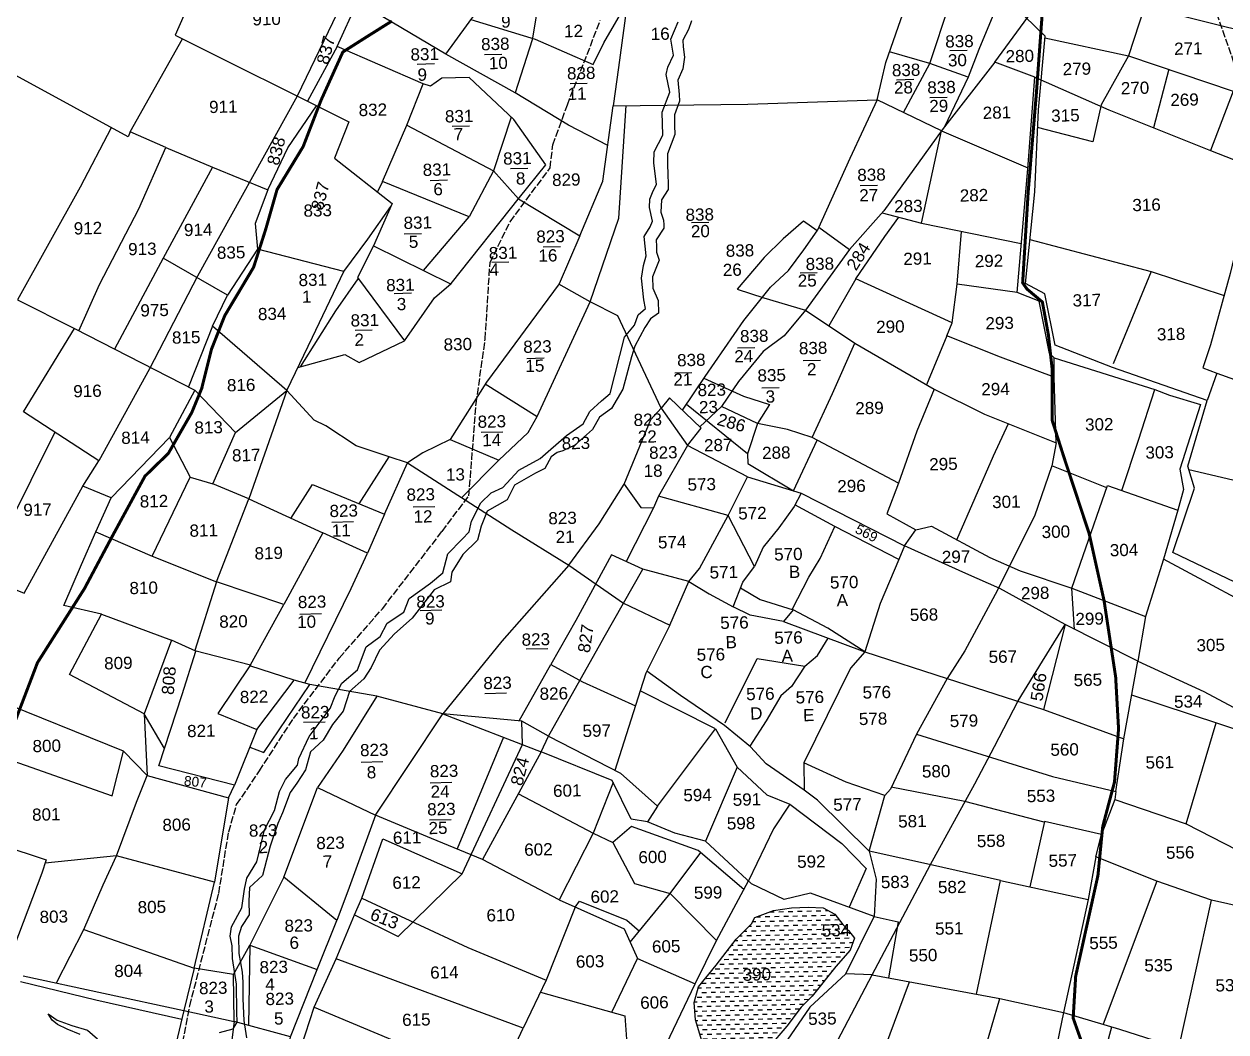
# Model space of a CAD drawing. Header units: millimetres. Extents: x 364796 to 377572, y 1836794 to 1850679.
# Drawn here: x 372195 to 374191, y 1839681 to 1841356 of the extents above; entities that cross this region are included whole.
import ezdxf

# ---------------------------------------------------------------- set-up
doc = ezdxf.new("R2010")
doc.units = ezdxf.units.MM
doc.linetypes.add('ACAD_ISO02W100', pattern=[15, 12, -3])
for name, color, linetype in [('CARTTRCK', 31, 'ACAD_ISO02W100'), ('NALA', 4, 'Continuous'), ('ROADS', 50, 'Continuous'), ('SY.AREA', 7, 'Continuous'), ('TEXT', 7, 'Continuous'), ('WATER', 4, 'Continuous')]:
    doc.layers.add(name, color=color, linetype=linetype)
doc.styles.get("Standard").update_dxf_attribs({"font": 'arial.ttf', "height": 2.5})

msp = doc.modelspace()

# ---------------------------------------------------------------- hatches: boundary and pattern name
at = {"layer": 'WATER'}
h = msp.add_hatch(dxfattribs=at)
h.set_pattern_fill('DASH', color=256, scale=2.432025, angle=1.2909, style=0)
h.set_pattern_definition([(1.29095, (368861.6305, 1841909.4825), (7.545755, 7.893684), [7.72168, -7.72168])])
h.paths.add_polyline_path([(373566.9, 1839817.2), (373574.2, 1839837.2), (373564.5, 1839849.9), (373554.8, 1839860), (373541.5, 1839876.9), (373522.3, 1839887.6), (373497.3, 1839888.8), (373469.7, 1839887.3), (373439.7, 1839883.2), (373409, 1839871.3), (373403.2, 1839860.9), (373377.9, 1839835.3), (373344.4, 1839792.4), (373315.1, 1839756.5), (373307.9, 1839730.5), (373310.3, 1839701.3), (373322.4, 1839661.1), (373340.1, 1839638.3), (373359.4, 1839625.8), (373374, 1839626.2), (373412.4, 1839640.8), (373432.7, 1839656.8), (373462.1, 1839691), (373485.5, 1839722.5), (373504, 1839741), (373543.4, 1839790)])
h.paths.add_polyline_path([(373383.7, 1839760.6), (373441.3, 1839761.9), (373440.6, 1839792.9), (373383, 1839791.6)], flags=24)
h.paths.add_polyline_path([(373515, 1839834), (373572.6, 1839835.3), (373571.9, 1839866.4), (373514.3, 1839865.1)], flags=24)

# ---------------------------------------------------------------- linework, layer by layer
at = {"layer": 'CARTTRCK'}
for points in [[(374651.3, 1840169.4), (374604, 1840263.1), (374529.3, 1840405.5), (374481.8, 1840526.1), (374432.9, 1840662.4), (374388.4, 1840744.9), (374342.8, 1840833.2), (374329.3, 1840937.9), (374277.3, 1841062.9), (374200.1, 1841305.6), (374129.6, 1841506.2), (374048.6, 1841714)], [(372444.2, 1839589.7), (372470, 1839724.5), (372518.3, 1839911.5), (372534.8, 1840013.9), (372548, 1840059), (372585.7, 1840114.9), (372642.2, 1840202.1), (372718.5, 1840302.5), (372790.1, 1840384.5), (372889.3, 1840513), (372933.9, 1840572.2), (372945.9, 1840725.6), (372960.9, 1840832.6), (372968.9, 1840959.7), (373002.3, 1841027.5), (373068.8, 1841117), (373073.3, 1841155.3), (373097.4, 1841221.6), (373152.1, 1841361.8)]]:
    msp.add_lwpolyline(points, dxfattribs=at)
at = {"layer": 'NALA'}
for points in [[(372519.7, 1839680.3), (372542.4, 1839686.5), (372548.9, 1839697.6), (372548.5, 1839714.2), (372548, 1839760.9), (372541, 1839803.1), (372540.5, 1839824.4), (372537, 1839840.4), (372539.2, 1839856), (372556.7, 1839887.5), (372561.2, 1839918.8), (372564.9, 1839937), (372581.6, 1839963.7), (372594.4, 1840016.9), (372610.8, 1840049.5), (372619.4, 1840080.8), (372628.9, 1840100.8), (372649.1, 1840124.6), (372651.4, 1840135.5), (372668.4, 1840172.1), (372703.2, 1840218.6), (372711.5, 1840240), (372722.5, 1840261), (372749, 1840282.9), (372763.2, 1840321.1), (372786.2, 1840338.2), (372798.2, 1840360.7), (372825.9, 1840378.9), (372834.7, 1840401.5), (372870, 1840427.2), (372890.4, 1840444.2), (372899, 1840475.6), (372922.9, 1840500), (372934, 1840512.2), (372938.3, 1840529.9), (372953.9, 1840560.2), (372970.7, 1840577.2), (372990.2, 1840585.9), (373016.6, 1840614.5), (373052, 1840634), (373095.8, 1840672.4), (373123.4, 1840691.7), (373134.9, 1840712.2), (373153.9, 1840730.1), (373168.7, 1840742.3), (373192.1, 1840835.8), (373208.8, 1840855.9), (373215.1, 1840872.6), (373227.4, 1840883.3), (373224.5, 1840897.6), (373220.6, 1840933.8), (373223.8, 1840954.7), (373228.1, 1840970.8), (373224.8, 1841003), (373234.8, 1841019.3), (373238.7, 1841028.2), (373233.6, 1841050.9), (373234.3, 1841064.9), (373239.7, 1841079.1), (373245.2, 1841089.4), (373241.3, 1841125.2), (373241.4, 1841143.8), (373255.8, 1841171.2), (373254.9, 1841209.5), (373267.7, 1841243), (373261.3, 1841272), (373264.2, 1841284.5), (373273.6, 1841304.2), (373269.4, 1841331.1), (373281.2, 1841359.9)], [(373303.7, 1841361.5), (373298.6, 1841347.1), (373289.4, 1841329.1), (373289.7, 1841318.2), (373292.1, 1841301.2), (373289.1, 1841281.3), (373280.7, 1841262.7), (373283.2, 1841238.9), (373283.5, 1841227.9), (373275.1, 1841205.2), (373275.5, 1841187.5), (373275.9, 1841172.4), (373263.6, 1841140.1), (373264, 1841123.7), (373264.4, 1841105.2), (373264.7, 1841090.9), (373264.9, 1841081.3), (373253.7, 1841064), (373252.8, 1841043.5), (373257.2, 1841029.9), (373257.4, 1841022.4), (373257.5, 1841017), (373244.9, 1840997.6), (373245.2, 1840986.6), (373245.4, 1840977.1), (373249.8, 1840963.7), (373238.8, 1840936.2), (373239.2, 1840917), (373248.5, 1840896.8), (373249, 1840875.6), (373235.6, 1840866.4), (373226.3, 1840851.9), (373209.2, 1840820.7), (373204.2, 1840802.9), (373189.6, 1840749.5), (373170.5, 1840717), (373151, 1840702.9), (373139.1, 1840682.1), (373129.1, 1840673.7), (373109.6, 1840656.2), (373090, 1840646.9), (373080.5, 1840643.9), (373070.4, 1840636.8), (373059.9, 1840617.5), (373044.4, 1840609.6), (373009.3, 1840589.7), (372997.5, 1840565.5), (372964.4, 1840546.4), (372954.4, 1840521.7), (372948.1, 1840498.3), (372924, 1840474.6), (372905.5, 1840445.5), (372903.2, 1840429), (372876.1, 1840416.1), (372839.6, 1840368.9), (372810.1, 1840342.9), (372785.4, 1840315.7), (372771.7, 1840286.7), (372759.1, 1840268), (372735.7, 1840247), (372725.2, 1840214.1), (372707.3, 1840191.9), (372691.5, 1840166.2), (372670.7, 1840146.6), (372662.5, 1840117.1), (372647.9, 1840094.9), (372636.7, 1840078.9), (372624.4, 1840045.2), (372616.6, 1840027.9), (372603.8, 1839990.1), (372594.4, 1839953.9), (372591.2, 1839941.5), (372569.1, 1839921.2), (372568.3, 1839898.7), (372568.8, 1839876.1), (372556.2, 1839856.7), (372551.1, 1839840.2), (372551.8, 1839811.6), (372557.2, 1839780.9), (372558.3, 1839763.9), (372558.2, 1839736.6), (372559.7, 1839700.6), (372564.5, 1839671.3)], [(372288.1, 1839677.2), (372266.6, 1839686), (372250.3, 1839693.5), (372241.8, 1839701), (372234.8, 1839711.3), (372250.1, 1839700.7), (372274.2, 1839691.9), (372300.4, 1839684.2), (372316.8, 1839670)]]:
    msp.add_lwpolyline(points, dxfattribs=at)
at = {"layer": 'ROADS', "color": 40, "const_width": 5}
for points in [[(373963.5, 1839631.3), (373937.6, 1839704.3), (373941.8, 1839774.1), (373978.8, 1839941.5), (373986.7, 1840022.7), (374006.3, 1840096.7), (374013, 1840185), (374008.2, 1840271.1), (373988.9, 1840398.2), (373964, 1840510), (373922.4, 1840635.9), (373902.6, 1840697.9), (373902.6, 1840784.1), (373896.5, 1840839.2), (373886.5, 1840894.1), (373860.8, 1840915.8), (373853.7, 1840926), (373862.9, 1841077.2), (373876.6, 1841242.1), (373889.2, 1841414.5)], [(372805.9, 1841361), (372761.5, 1841333.1), (372724.4, 1841309.5), (372688.3, 1841229.6), (372658.5, 1841152.4), (372615.1, 1841080.9), (372596.4, 1841015.4), (372576.2, 1840951.9), (372528.3, 1840871.6), (372506.1, 1840815.4), (372490, 1840750.6), (372473.5, 1840710.6), (372434.6, 1840642.7), (372395.8, 1840604.9), (372342.9, 1840507.7), (372295.2, 1840418), (372217.1, 1840294.8), (372181, 1840200.1)]]:
    msp.add_lwpolyline(points, dxfattribs=at)
at = {"layer": 'SY.AREA'}
for points in [[(373807.4, 1841292.8), (373862.2, 1841367.3), (373997.6, 1841533.6), (373965.5, 1841551.4)], [(373718.7, 1841178.8), (373612.2, 1841230), (373626.3, 1841291.9), (373651.5, 1841363.4), (373715.3, 1841536.7), (373786.5, 1841501.8), (373856.7, 1841474), (373852.7, 1841452.5), (373823.4, 1841408.2), (373809.7, 1841383), (373781, 1841313.7), (373763.3, 1841267.9), (373723.8, 1841185.4)], [(373990.4, 1841524.7), (374079.3, 1841476.7), (374035.3, 1841390.3), (374055.9, 1841384.4), (374029.6, 1841303.4), (373984.2, 1841222), (373970.3, 1841160.5), (373878.5, 1841184.2)], [(373656, 1841208.9), (373699.5, 1841290.5), (373732, 1841389.2), (373765.2, 1841458.6), (373786.5, 1841501.8)], [(372501.7, 1841465.1), (372445.8, 1841337.4), (372734.6, 1841193.4), (372710.7, 1841133.2), (372806.3, 1841057.7), (372775.6, 1840987.7), (372748.5, 1840934.6), (372826.6, 1840829.5), (372876.4, 1840901.2), (372904.2, 1840925), (373018, 1841067.7), (373061.4, 1841121.8), (373008.3, 1841197.3), (372934, 1841267.2), (372888.6, 1841266.2), (372869.8, 1841252.6), (372857.6, 1841256.4), (372714.9, 1841318.7), (372748.5, 1841393.1), (372729.6, 1841404.3), (372661, 1841424.4), (372501.7, 1841465.1)], [(372895.4, 1841306), (372983.7, 1841427.2), (373050.3, 1841399.3), (373038.7, 1841330), (373010.6, 1841241.6)], [(372729.6, 1841404.3), (372648.3, 1841236.4), (372482.8, 1840937), (372403.5, 1840783), (372319, 1840630.1), (372194, 1840711.9), (372278.7, 1840850), (372478.8, 1840747.6), (372546, 1840677.5), (372631.2, 1840747), (372507.7, 1840854.1), (372467.9, 1840753.2)], [(373164.5, 1841154.3), (373099.2, 1841187.8), (373010.6, 1841241.6), (372895.4, 1841306), (372748.5, 1841393.1)], [(372937.2, 1841363.4), (373043.8, 1841331.1), (373140.2, 1841288.7), (373157.7, 1841324.6), (373197.1, 1841392.2)], [(373198, 1841398.9), (373182.3, 1841283.9), (373173.6, 1841220.1), (373397, 1841223.1), (373612.2, 1841230), (373566.7, 1841132.5), (373512.5, 1841012.6), (373489.8, 1841028.3), (373455.9, 1840999.1), (373424.1, 1840968), (373379.7, 1840915.5), (373423.7, 1840901.2), (373493.2, 1840880.5), (373574.7, 1840825.5), (373706.5, 1840749.3), (373790.4, 1840708), (373909.3, 1840659.9), (373902, 1840622.2), (373873.5, 1840538.4), (373808.3, 1840408), (373757.6, 1840314.5), (373728.4, 1840268.4), (373888.4, 1840217.1)], [(374802.7, 1840066.4), (374812.2, 1840092.8), (374528.3, 1840224.1), (374542.7, 1840266.5), (374520.6, 1840285.2), (374383.9, 1840345.9), (374244.6, 1840410.3), (374103.2, 1840477.9), (374139.1, 1840584.6), (374128, 1840621.3), (374160, 1840730.5), (374003, 1840785.3), (373907.7, 1840822.7), (373890.5, 1840907.8), (373858.2, 1840924.9), (373873.9, 1841077.1), (373879.8, 1841213.7), (373891, 1841336), (373857.1, 1841368.4), (373809.7, 1841383)], [(373873.9, 1841267.6), (373996.7, 1841213.6), (374165.5, 1841145.7), (374356.8, 1841071), (374434.5, 1841257.1), (374340.5, 1841287.3), (374242.6, 1841328.1), (374245.3, 1841337.5), (374055.9, 1841384.4)], [(372430.5, 1841150.6), (372370.9, 1841176.9), (372458, 1841331.3)], [(373890.8, 1841333.2), (374029.6, 1841303.4), (374203.6, 1841244.7), (374165.5, 1841145.7)], [(372370.9, 1841176.9), (372367.7, 1841168.5), (372090.5, 1841319.9)], [(372714.9, 1841318.7), (372665.7, 1841227.8)], [(373763.3, 1841267.9), (373699.5, 1841290.5), (373632.7, 1841310)], [(373905.9, 1840801.3), (373898.4, 1840808.8), (373881.3, 1840895.7), (373844.5, 1840910), (373862.1, 1841115.2), (373873.9, 1841267.6), (373807.4, 1841292.8), (373719.9, 1841180.4), (373623.1, 1841045.5), (373566.3, 1840981.5)], [(374096.3, 1841280.9), (374071.1, 1841183.7)], [(372790.2, 1841094.2), (372830.6, 1841188.2), (372857.6, 1841256.4)], [(372599.6, 1841080.6), (372632.9, 1841150.5), (372680.9, 1841220.2)], [(372921.8, 1840569), (372983.8, 1840631.3), (373032.5, 1840677.1), (373047.1, 1840703.8), (373135.3, 1840894.5), (373182.9, 1841033.4), (373195, 1841220.4)], [(373118.1, 1841004.3), (373156.2, 1841094.7), (373173.6, 1841220.1)], [(373004.2, 1841201.1), (372974.8, 1841112.3), (373016.4, 1841065.8), (373118.1, 1841004.3), (373084, 1840924.6), (372962.8, 1840761.2), (372902.6, 1840665.5), (372857.4, 1840643.7), (372832, 1840626.7), (372801.2, 1840636.9)], [(372339.7, 1841183.8), (372288.2, 1841084.7), (372184.2, 1840897.7), (372278.7, 1840850)], [(372830.6, 1841188.2), (372974.8, 1841112.3), (372934, 1841035.9)], [(373685.7, 1841024.9), (373718.7, 1841178.8), (373862.3, 1841117)], [(372285.9, 1840846.3), (372320.2, 1840923), (372385.3, 1841049.2), (372430.5, 1841150.6), (372508, 1841118.4), (372425.8, 1840967)], [(372508, 1841118.4), (372599.6, 1841080.6), (372578.6, 1841024.5), (372582.5, 1840981.9), (372532.7, 1840905.6)], [(374240.5, 1841116.4), (374198.3, 1840941.4), (374165.8, 1840823), (374153, 1840784.9), (374176.1, 1840776.1), (374160, 1840730.5)], [(372858.6, 1840946.7), (372934, 1841035.9), (372790.2, 1841094.2), (372781.8, 1841077)], [(372725.8, 1840945), (372766.2, 1840998.6), (372804.2, 1841052.9)], [(373576.4, 1840932.5), (373624.7, 1841003.1), (373648, 1841034.9)], [(373620.1, 1841042.2), (373685.7, 1841024.9), (373851.5, 1840991.2)], [(373288.7, 1840714.2), (373326.2, 1840770.3), (373390.4, 1840863.5), (373435.1, 1840918.9), (373464.6, 1840946.6), (373490.2, 1840981.1), (373512.5, 1841012.6)], [(373515.1, 1841018.3), (373566.3, 1840981.5), (373493.2, 1840880.5), (373457.3, 1840837.7), (373422.5, 1840812.1), (373381.5, 1840762.2), (373353.7, 1840720.5)], [(373844.5, 1840910), (373745.1, 1840923.9), (373752.2, 1841011.4)], [(373865.8, 1840998.2), (374067.1, 1840944.9), (374188.2, 1840904.8)], [(372631.2, 1840747), (372673.8, 1840835.5), (372725.8, 1840945), (372582.5, 1840981.9)], [(372775.6, 1840987.7), (372903.5, 1840924.5)], [(372507.7, 1840854.1), (372532.7, 1840905.6), (372425.8, 1840967), (372345.1, 1840816)], [(372654.2, 1840786.7), (372712.5, 1840879.2), (372750.1, 1840932.5)], [(373736.7, 1840859.6), (373576.4, 1840932.5), (373531.7, 1840854.5)], [(374067.1, 1840944.9), (374004.3, 1840791.2)], [(373396.7, 1840603.6), (373297.1, 1840655.6), (373319.8, 1840684.5), (373266.9, 1840735.1), (373253, 1840717.6), (373181.5, 1840871.2), (373135.3, 1840894.5), (373083.2, 1840923.6)], [(373727.8, 1840838), (373736.7, 1840859.6), (373745.1, 1840923.9)], [(373905.9, 1840769), (373817.1, 1840802.3), (373727.8, 1840838), (373693.9, 1840756.5)], [(372649.7, 1840785.5), (372727.8, 1840806.8), (372751.3, 1840793.7), (372826.6, 1840829.5)], [(373647.4, 1840593.2), (373504.2, 1840669), (373537.9, 1840741.9), (373574.7, 1840825.5)], [(373909.3, 1840659.9), (373905.9, 1840769), (373905.9, 1840801.3), (374073.5, 1840748.7)], [(374176.1, 1840776.1), (374270.2, 1840742.3), (374341.8, 1840718.8), (374304.2, 1840574.5), (374129.8, 1840615.5)], [(372960.8, 1840758), (373047.1, 1840703.8)], [(373324.3, 1840767.4), (373390.1, 1840737.8), (373433.4, 1840723.7), (373413.3, 1840692.5), (373396.8, 1840641.6), (373295.3, 1840724.1)], [(372478.8, 1840747.6), (372436.2, 1840669), (372471, 1840603.2), (372508.6, 1840592), (372546, 1840677.5)], [(372751.7, 1840558.9), (372801.2, 1840636.9), (372746.4, 1840655.3), (372696, 1840688.5), (372676.6, 1840697.7), (372631.2, 1840747), (372568, 1840566.9)], [(373706.5, 1840749.3), (373677.9, 1840679.7), (373647.4, 1840593.2), (373628.3, 1840542.4), (373676.2, 1840515.7)], [(374018.3, 1840581.1), (374046.1, 1840664.6), (374073.5, 1840748.7), (374097.8, 1840739.4), (374149.4, 1840724.1), (374114.9, 1840616.5), (374120.9, 1840582.7), (374111.6, 1840548.4)], [(373191.5, 1840591.7), (373236.2, 1840698.9), (373253, 1840717.6), (373297.1, 1840655.6), (373249, 1840571.3)], [(373504.2, 1840669), (373463.2, 1840682.3), (373413.3, 1840692.5), (373353.7, 1840720.5), (373317.6, 1840686.7)], [(373744.5, 1840499.1), (373805, 1840638.8), (373830.1, 1840692)], [(372246, 1840677.9), (372126.5, 1840438.2), (372194.8, 1840410.5), (372292.7, 1840588.1)], [(372436.2, 1840669), (372339.6, 1840569), (372292.7, 1840588.1), (372319, 1840630.1)], [(372902.6, 1840665.5), (372983.8, 1840631.3)], [(373396.8, 1840641.6), (373397.2, 1840625.9), (373473.1, 1840580.5), (373512.4, 1840664.6)], [(372793.8, 1840541.5), (372832, 1840626.7), (373005, 1840515.5), (373100, 1840456.8), (372988.5, 1840330.6), (372890.3, 1840210), (372780.8, 1840239.5), (372669.6, 1840258.5)], [(373993.6, 1840585.4), (373902, 1840622.2)], [(372314, 1840512.4), (372407.7, 1840472.1), (372471, 1840603.2)], [(372407.7, 1840472.1), (372514.3, 1840429), (372568, 1840566.9), (372508.6, 1840592)], [(372638.2, 1840534.7), (372674.2, 1840590.8), (372793.8, 1840541.5), (372765.6, 1840476.9)], [(373100, 1840456.8), (373150.4, 1840525.3), (373191.5, 1840591.7), (373219.5, 1840552.5), (373240.3, 1840552.1), (373195, 1840462.8)], [(373299.2, 1840430), (373333.2, 1840409.5), (373372.6, 1840387.7), (373388.9, 1840428.8), (373408.2, 1840454.6), (373364.7, 1840539.5), (373396.7, 1840603.6), (373486, 1840576.6), (373473.9, 1840554.6), (373448.4, 1840518.8), (373422.9, 1840486.6), (373408.2, 1840454.6)], [(373299.2, 1840430), (373316.8, 1840451.6), (373364.7, 1840539.5), (373249, 1840571.3), (373240.3, 1840552.1)], [(373486, 1840576.6), (373657.3, 1840489.1), (373647.9, 1840466.3), (373541.6, 1840520.9)], [(373939.9, 1840350.2), (373935.5, 1840418.5), (373954, 1840472.8), (373994.9, 1840589.3), (374111.6, 1840548.4), (374087.9, 1840466.8)], [(372323.4, 1840375.5), (372260.7, 1840390), (372290.4, 1840457.9), (372314, 1840512.4), (372339.6, 1840569)], [(372568, 1840566.9), (372691, 1840510.5), (372626.4, 1840391.5), (372514.3, 1840429), (372478.7, 1840314.9), (372571.1, 1840291.1), (372626.4, 1840391.5)], [(373470.7, 1840383.2), (373498.3, 1840436.7), (373517.5, 1840467.9), (373541.6, 1840520.9), (373475.1, 1840556.9)], [(372661.4, 1840260.8), (372738.1, 1840418.3), (372765.6, 1840476.9), (372691, 1840510.5)], [(373603.8, 1839776), (373700.8, 1839959.5), (373774.1, 1840093.5), (373807.1, 1840155.8), (373846.5, 1840231.5), (373886.6, 1840297.6), (373924.2, 1840358.1), (373888.4, 1840217.1), (374021.7, 1840168.5), (374045.1, 1840297.5), (373924.2, 1840358.1), (373816, 1840418.1), (373759.3, 1840443), (373657.3, 1840489.1), (373676.2, 1840515.7), (373702.3, 1840521.8), (373799.4, 1840469.7), (373849.8, 1840447.3), (373935.5, 1840418.5), (374057.9, 1840371.5), (374045.1, 1840297.5), (374154.5, 1840247.2), (374253.5, 1840194.2)], [(373065.9, 1840172.6), (373158.3, 1840337), (373222.7, 1840450), (373170.6, 1840474.2), (373111.5, 1840365.2), (373069.7, 1840291.6)], [(373100, 1840456.8), (373190.7, 1840393.8), (373267.4, 1840357), (373227.5, 1840277.4), (373218.2, 1840247.9)], [(373647.9, 1840466.3), (373616.9, 1840393.2), (373591.6, 1840313.1), (373530, 1840352.4), (373472.3, 1840382.7)], [(374287.4, 1840359.5), (374087.9, 1840466.8), (374057.9, 1840371.5)], [(373267.4, 1840357), (373299.2, 1840430), (373222.7, 1840450)], [(373385.1, 1840419.3), (373417.6, 1840399.6), (373472.3, 1840382.7), (373456.4, 1840363.4), (373401, 1840373.9), (373372.6, 1840387.7)], [(372428.1, 1840152.1), (372394.4, 1840209.9), (372270.5, 1840275.1), (372323.4, 1840375.5), (372439.7, 1840332.5)], [(373456.4, 1840363.4), (373591.6, 1840313.1), (373568, 1840285.6), (373490, 1840128.3), (373491, 1840083.1), (373427.6, 1840126.9), (373401.6, 1840155.2), (373358.3, 1840190.4), (373285.6, 1840240.3), (373229.2, 1840280.8)], [(372534.4, 1840070.3), (372544.4, 1840091.3), (372418.8, 1840123.7), (372457.7, 1840242.1), (372480.1, 1840314.2), (372439.7, 1840332.5), (372394.4, 1840209.9), (372399.1, 1840107.3)], [(373491.6, 1840289.3), (373513, 1840307), (373530.4, 1840335.8)], [(373591.6, 1840313.1), (373728.4, 1840268.4), (373677.1, 1840175.9), (373633.9, 1840084.5), (373625, 1840074.4), (373560.3, 1840096.4), (373490, 1840128.3)], [(372571.1, 1840291.1), (372517, 1840210.2), (372581.7, 1840183.7), (372643.8, 1840265.9), (372569.9, 1840289.5)], [(373017.4, 1840198), (373069.7, 1840291.6), (373122.8, 1840262.9), (373210.5, 1840223.3)], [(373359.8, 1840195), (373412.6, 1840302), (373491.6, 1840289.3), (373469.8, 1840255.4), (373452, 1840239.6), (373427.6, 1840198.4), (373400.7, 1840155.9)], [(372569.9, 1840154.6), (372592.9, 1840145.6), (372669.6, 1840258.5), (372643.8, 1840265.9)], [(371808.3, 1839941.1), (371888.8, 1839914.4), (371866, 1839852.4), (372028.3, 1839812.7), (372082.3, 1840016.5), (372119.4, 1840151.8), (372341.3, 1840073.8), (372359.9, 1840147.8), (372143, 1840235.6)], [(372780.8, 1840239.5), (372725.2, 1840149.5), (372682.4, 1840087.3), (372778.7, 1840041.5), (372890.3, 1840210), (373054, 1840146.9), (372956.4, 1839967.9), (372871.6, 1840002.8), (372778.7, 1840041.5), (372735, 1839921.4), (372714.5, 1839866.3), (372626.5, 1839938.7), (372682.4, 1840087.3)], [(373246.9, 1840056.4), (373343.7, 1840184.7), (373218.2, 1840247.9), (373176.5, 1840115.9)], [(374229.9, 1840176.5), (374034.9, 1840241.1)], [(372647.8, 1839633.7), (372676.9, 1839722.6), (372713.5, 1839802.6), (372743.9, 1839876.1), (372756.1, 1839903.5), (372790.9, 1840002.4), (372922.7, 1839943.8), (373023, 1840158.8), (373021.9, 1840197.6), (372890.3, 1840210)], [(373065.9, 1840172.6), (373021.9, 1840197.6)], [(374125.1, 1840027), (374174.9, 1840194.7)], [(372581.7, 1840183.7), (372544.4, 1840091.3)], [(372991.1, 1840171.1), (372914.1, 1839985.3)], [(373054, 1840146.9), (373065.9, 1840172.6), (373185.9, 1840111.1), (373246.9, 1840056.4), (373230.3, 1840030.7)], [(373343.7, 1840184.7), (373379.5, 1840121.3), (373327, 1839998.5)], [(373677.1, 1840175.9), (373903.3, 1840106), (374008.5, 1840080.9), (374021.7, 1840168.5)], [(372477.7, 1839787.5), (372511.2, 1839930.3), (372348.5, 1839973.8), (372381.7, 1840063.3), (372399.1, 1840107.3), (372359.9, 1840147.8)], [(373817, 1839933.2), (373704.1, 1839958.7), (373598.6, 1839981.7), (373610.5, 1839934.9), (373607.3, 1839873.3), (373501.5, 1839911.7), (373457.3, 1839901.6), (373403.3, 1839927.5), (373327, 1839998.5), (373276, 1840011.8), (373230.3, 1840030.7), (373203.1, 1840034.6), (373171.7, 1840099), (373054, 1840146.9)], [(373379.5, 1840121.3), (373428.5, 1840075.4), (373466.9, 1840059.9), (373439.8, 1840018.6), (373398.2, 1839932.3)], [(372399.1, 1840107.3), (372534.4, 1840070.3), (372511.2, 1839930.3)], [(373173.3, 1840095.7), (373140.2, 1840011.5), (373083.8, 1839900.7), (372956.4, 1839967.9)], [(373016, 1840077.1), (373140.2, 1840011.5), (373173.1, 1839995.9), (373209.1, 1839928), (373268.3, 1839911.2), (373345.2, 1839833.4), (373398.2, 1839932.3)], [(373598.6, 1839981.7), (373513, 1840066.4), (373491, 1840083.1)], [(373598.6, 1839981.7), (373625, 1840074.4)], [(373889.7, 1840029.8), (373757.9, 1840064), (373635.4, 1840087.8)], [(374008.5, 1840080.9), (374006.8, 1840067.7), (373984.5, 1840009.4)], [(373466.9, 1840059.9), (373553.6, 1839994.5), (373593.5, 1839952.9), (373565.6, 1839888.4)], [(374006.8, 1840067.7), (374125.1, 1840027), (374251.3, 1839962.3), (374282.8, 1840030.5)], [(372063.1, 1840006.3), (372082.3, 1840016.5), (372231.7, 1839967.5), (372224.2, 1839945.1), (372162.2, 1839781.4), (372028.3, 1839812.7), (372005.5, 1839741), (372058.3, 1839723), (372085.2, 1839799.4)], [(373390.5, 1839917.8), (373314.7, 1839982.8), (373204.2, 1840022.9), (373173.1, 1839995.9)], [(373975.4, 1839972.1), (373984.5, 1840009.4), (373889.9, 1840030.8), (373865.6, 1839922.5)], [(372294, 1839851.6), (372326, 1839925.9), (372348.5, 1839973.8), (372229.9, 1839962)], [(373201.7, 1839830.3), (373268.3, 1839911.2), (373319, 1839979.2)], [(374076.8, 1839931.9), (373975.4, 1839972.1), (373962.5, 1839901.3)], [(372626.5, 1839938.7), (372569.8, 1839825.5), (372681.9, 1839784.8), (372714.5, 1839866.3)], [(372743.9, 1839876.1), (372816.3, 1839839.8), (372922.7, 1839943.8)], [(373777.1, 1839743.9), (373817, 1839933.2), (373962.5, 1839901.3), (373921.5, 1839713.7), (374014.5, 1839686.2), (374113, 1839654.1), (374167.2, 1839900.4), (374076.8, 1839931.9), (373987.3, 1839694.3)], [(372756.1, 1839903.5), (372931.9, 1839821.7), (373062, 1839767.5), (373023.8, 1839687.5), (372713.5, 1839802.6)], [(373083.8, 1839900.7), (373191.8, 1839852.5), (373213.7, 1839803.3), (373309.7, 1839761.1), (373345.2, 1839833.4)], [(373110.5, 1839888.8), (373117.4, 1839898.8), (373196, 1839867.1), (373217.1, 1839849)], [(374222.9, 1839614.4), (374271.9, 1839767.5), (374298.2, 1839857.2), (374221.4, 1839888), (374167.2, 1839900.4)], [(373110.5, 1839888.8), (373062, 1839767.5)], [(373559.7, 1839777.9), (373607.3, 1839873.3)], [(373607.3, 1839873.3), (373647.1, 1839864.5), (373630.7, 1839771)], [(372248.9, 1839762.8), (372294, 1839851.6), (372477.7, 1839787.5)], [(372542.7, 1839777), (372569.8, 1839825.5), (372567.7, 1839692.1)], [(373171, 1839714.3), (373213.7, 1839803.3)], [(372193.4, 1839774.8), (372460.5, 1839716.9), (372423.2, 1839560.9), (372386.7, 1839439.1), (372247.6, 1839468.7), (372162, 1839497.8)], [(372460.5, 1839716.9), (372543.9, 1839698.5), (372542.7, 1839777), (372477.7, 1839787.5), (372460.5, 1839716.9)], [(372637.3, 1839673.4), (372681.9, 1839784.8)], [(373487.7, 1839574.1), (373517.8, 1839613), (373603.8, 1839776), (373559.7, 1839777.9), (373500.3, 1839722.3), (373456.4, 1839658.9), (373430.7, 1839616.8)], [(373603.8, 1839776), (373815.9, 1839736.7), (373921.5, 1839713.7), (373890.4, 1839563.8), (373880.4, 1839525.6), (373760.5, 1839546.6), (373815.9, 1839736.7)], [(372456.8, 1839701.8), (372314, 1839734.3), (372189, 1839764.8)], [(373256, 1839648.6), (373309.7, 1839761.1)], [(373592.5, 1839568.2), (373665.5, 1839764.5)], [(373052.5, 1839747.6), (373192.9, 1839708.2), (373195.8, 1839669.1)], [(372676.9, 1839722.6), (372981, 1839595.1), (373023.8, 1839687.5)], [(372621.5, 1839563.9), (372637.3, 1839673.4), (372543.9, 1839698.5), (372528.9, 1839581.4), (372528.1, 1839403.1), (372531.3, 1839309.4)], [(373959.1, 1839532.6), (374002, 1839689.9)]]:
    msp.add_lwpolyline(points, dxfattribs=at)
at = {"layer": 'TEXT'}
for p, q in [((373732.6, 1841311.8), (373761.4, 1841312.4)), ((372848.1, 1841289.6), (372876.9, 1841290.2)), ((372959.8, 1841305.5), (372988.6, 1841306.1)), ((373101.8, 1841257.1), (373130.5, 1841257.7)), ((373644.2, 1841263.5), (373672.9, 1841264.2)), ((373699.4, 1841233.9), (373728.1, 1841234.6)), ((372906.2, 1841186.3), (372934.9, 1841186.9)), ((373003, 1841116.1), (373031.7, 1841116.7)), ((372869.3, 1841096.3), (372898, 1841096.9)), ((373583.9, 1841087.6), (373612.6, 1841088.2)), ((373303.8, 1841026), (373332.5, 1841026.6)), ((372826.5, 1841007.6), (372855.2, 1841008.2)), ((373057.1, 1840985.6), (373085.8, 1840986.2)), ((372971.7, 1840960.2), (373000.4, 1840960.8)), ((373483.9, 1840942.6), (373512.6, 1840943.2)), ((372809.5, 1840908.5), (372838.2, 1840909.2)), ((372744.7, 1840847.3), (372773.4, 1840847.9)), ((373380.1, 1840817.9), (373408.8, 1840818.5)), ((373029.9, 1840800.5), (373058.7, 1840801.2)), ((373489.3, 1840796.9), (373518, 1840797.6)), ((373275.7, 1840776.6), (373304.4, 1840777.2)), ((373420.6, 1840751.7), (373449.3, 1840752.3)), ((372954.2, 1840677.7), (372990.3, 1840678.5)), ((372841, 1840553.8), (372877, 1840554.6)), ((372706, 1840528.5), (372742.1, 1840529.3)), ((372653.1, 1840375.6), (372689.1, 1840376.4)), ((372852.7, 1840381.5), (372888.8, 1840382.4)), ((373029, 1840317.6), (373065, 1840318.4)), ((372960.1, 1840243.8), (372996.1, 1840244.6)), ((372659, 1840195.8), (372695, 1840196.6)), ((372754.9, 1840129.7), (372791, 1840130.5)), ((372869.7, 1840095.5), (372905.7, 1840096.3)), ((372868.6, 1840033.5), (372904.6, 1840034.4))]:
    msp.add_line(p, q, dxfattribs=at)
at = {"layer": 'WATER'}
msp.add_lwpolyline([(373322.4, 1839661.1), (373310.3, 1839701.3), (373307.9, 1839730.5), (373315.1, 1839756.5), (373344.4, 1839792.4), (373377.9, 1839835.3), (373403.2, 1839860.9), (373409, 1839871.3), (373439.7, 1839883.2), (373469.7, 1839887.3), (373497.3, 1839888.8), (373522.3, 1839887.6), (373541.5, 1839876.9), (373554.8, 1839860), (373564.5, 1839849.9), (373574.2, 1839837.2), (373566.9, 1839817.2), (373543.4, 1839790), (373504, 1839741), (373485.5, 1839722.5), (373462.1, 1839691), (373432.7, 1839656.8)], dxfattribs=at)

# ---------------------------------------------------------------- texts
at = {"layer": 'TEXT'}
for s, height, rotation, p in [('910', 20.27, 1.2909, (372574.4, 1841353.6)), ('9', 20.3, 1.2909, (372987.6, 1841349.8)), ('12', 20.27, 1.2909, (373092.1, 1841333.9)), ('16', 20.27, 1.2909, (373236.1, 1841329.3)), ('837', 20.27, 75.527, (372700.1, 1841287.4)), ('838', 20.27, 1.2909, (372954.3, 1841312.3)), ('838', 20.27, 1.2909, (373725.3, 1841316.8)), ('831', 20.27, 1.2909, (372837, 1841295.3)), ('280', 20.27, 1.2909, (373825.6, 1841292.2)), ('271', 20.27, 1.2909, (374105.5, 1841304.7)), ('10', 20.27, 1.2909, (372967.1, 1841280.8)), ('838', 20.27, 1.2909, (373636.7, 1841269)), ('30', 20.27, 1.2909, (373729.8, 1841285.5)), ('279', 20.27, 1.2909, (373920.4, 1841270.9)), ('9', 20.3, 1.2909, (372848.7, 1841261.6)), ('838', 20.27, 1.2909, (373097, 1841263.9)), ('11', 20.27, 1.2909, (373098, 1841229.8)), ('28', 20.27, 1.2909, (373640.1, 1841240.1)), ('838', 20.27, 1.2909, (373695.5, 1841240.4)), ('270', 20.27, 1.2909, (374017, 1841239.2)), ('911', 20.27, 1.2909, (372502.5, 1841208)), ('29', 20.27, 1.2909, (373698.8, 1841209.5)), ('269', 20.27, 1.2909, (374099.2, 1841219.6)), ('832', 20.27, 1.2909, (372750.9, 1841202.9)), ('831', 20.27, 1.2909, (372894.2, 1841192.4)), ('281', 20.27, 1.2909, (373787.6, 1841198.3)), ('315', 20.27, 1.2909, (373901.3, 1841193.5)), ('7', 20.3, 1.2909, (372908.8, 1841162.6)), ('838', 20.27, 75.527, (372617.6, 1841119.7)), ('831', 20.27, 1.2909, (372990.9, 1841122.3)), ('831', 20.27, 1.2909, (372857.3, 1841103.5)), ('8', 20.3, 1.2909, (373012.1, 1841089.1)), ('838', 20.27, 1.2909, (373579.2, 1841095)), ('837', 20.27, 75.527, (372690.8, 1841045)), ('6', 20.3, 1.2909, (372875, 1841071.3)), ('829', 20.27, 1.2909, (373072.2, 1841086.7)), ('27', 20.27, 1.2909, (373582.5, 1841061.1)), ('282', 20.27, 1.2909, (373749.5, 1841060.9)), ('833', 20.27, 1.2909, (372659.3, 1841035.8)), ('838', 20.27, 1.2909, (373293.9, 1841028.8)), ('283', 20.27, 1.2909, (373640.5, 1841042.9)), ('316', 20.27, 1.2909, (374036.1, 1841045)), ('831', 20.27, 1.2909, (372825.5, 1841015.4)), ('912', 20.27, 1.2909, (372277.6, 1841006.2)), ('914', 20.27, 1.2909, (372460.7, 1841003.6)), ('823', 20.27, 1.2909, (373046, 1840992.5)), ('20', 20.27, 1.2909, (373302.8, 1841001.4)), ('913', 20.27, 1.2909, (372368, 1840971.7)), ('5', 20.3, 1.2909, (372834.2, 1840984)), ('838', 20.27, 1.2909, (373360.7, 1840969.1)), ('284', 20.27, 58.2449, (373577, 1840944.7)), ('835', 20.27, 1.2909, (372515.4, 1840965.8)), ('831', 20.27, 1.2909, (372967.1, 1840965.1)), ('16', 20.27, 1.2909, (373049.5, 1840961)), ('291', 20.27, 1.2909, (373655.7, 1840955.6)), ('292', 20.27, 1.2909, (373774.4, 1840951.8)), ('4', 20.3, 1.2909, (372968.2, 1840937.8)), ('26', 20.27, 1.2909, (373355.8, 1840937.2)), ('838', 20.27, 1.2909, (373493.4, 1840947)), ('831', 20.27, 1.2909, (372651.1, 1840920.4)), ('831', 20.27, 1.2909, (372796.6, 1840911.9)), ('25', 20.27, 1.2909, (373480.3, 1840919.4)), ('1', 20.3, 1.2909, (372656.8, 1840892.7)), ('975', 20.27, 1.2909, (372388.3, 1840869.9)), ('3', 20.3, 1.2909, (372814.2, 1840880.4)), ('317', 20.27, 1.2909, (373936.9, 1840886.6)), ('834', 20.27, 1.2909, (372583.6, 1840863.9)), ('831', 20.27, 1.2909, (372737.5, 1840853.3)), ('293', 20.27, 1.2909, (373792.1, 1840848.5)), ('290', 20.27, 1.2909, (373610.6, 1840842.6)), ('318', 20.27, 1.2909, (374076.9, 1840830.2)), ('815', 20.27, 1.2909, (372440.8, 1840824.8)), ('2', 20.3, 1.2909, (372743.9, 1840821.2)), ('830', 20.27, 1.2909, (372892, 1840813.3)), ('823', 20.27, 1.2909, (373024.3, 1840809.5)), ('838', 20.27, 1.2909, (373384.4, 1840827.1)), ('24', 20.27, 1.2909, (373374.8, 1840793.6)), ('838', 20.27, 1.2909, (373482.2, 1840807.1)), ('15', 20.27, 1.2909, (373027.9, 1840777.8)), ('838', 20.27, 1.2909, (373279.9, 1840787.2)), ('2', 20.3, 1.2909, (373495.6, 1840772.1)), ('21', 20.27, 1.2909, (373273.6, 1840754.9)), ('835', 20.27, 1.2909, (373413.4, 1840761.9)), ('916', 20.27, 1.2909, (372276.8, 1840735.7)), ('816', 20.27, 1.2909, (372532.1, 1840745.6)), ('823', 20.27, 1.2909, (373313.9, 1840737.6)), ('294', 20.27, 1.2909, (373785.2, 1840738.9)), ('23', 20.27, 1.2909, (373316.2, 1840709.2)), ('3', 20.3, 1.2909, (373426.9, 1840726.8)), ('289', 20.27, 1.2909, (373575.9, 1840707.4)), ('813', 20.27, 1.2909, (372478.1, 1840675.2)), ('823', 20.27, 1.2909, (372948.5, 1840685)), ('823', 20.27, 1.2909, (373207.6, 1840688)), ('286', 20.27, 344.2019, (373344.5, 1840690.4)), ('302', 20.27, 1.2909, (373957.6, 1840680.2)), ('814', 20.27, 1.2909, (372356.5, 1840658.2)), ('14', 20.27, 1.2909, (372956.2, 1840654.4)), ('823', 20.27, 1.2909, (373088.2, 1840649.1)), ('22', 20.27, 1.2909, (373214.6, 1840660.1)), ('817', 20.27, 1.2909, (372540.5, 1840629.1)), ('823', 20.27, 1.2909, (373233.4, 1840633.5)), ('287', 20.27, 1.2909, (373324.6, 1840645.9)), ('288', 20.27, 1.2909, (373421.1, 1840633.2)), ('303', 20.27, 1.2909, (374057.8, 1840633.7)), ('295', 20.27, 1.2909, (373698.7, 1840614.3)), ('13', 20.27, 1.2909, (372895.9, 1840597.1)), ('18', 20.27, 1.2909, (373224.3, 1840603.3)), ('573', 20.27, 1.2909, (373297.2, 1840580.6)), ('296', 20.27, 1.2909, (373546, 1840577.9)), ('812', 20.27, 1.2909, (372387.3, 1840552.6)), ('823', 20.27, 1.2909, (372830.4, 1840563.8)), ('301', 20.27, 1.2909, (373803.2, 1840551.6)), ('917', 20.27, 1.2909, (372193.9, 1840538.6)), ('823', 20.27, 1.2909, (372702.5, 1840536.7)), ('572', 20.27, 1.2909, (373381.4, 1840532.7)), ('12', 20.27, 1.2909, (372842.1, 1840527.3)), ('823', 20.27, 1.2909, (373066, 1840524.6)), ('811', 20.27, 1.2909, (372469.9, 1840504)), ('11', 20.27, 1.2909, (372706.3, 1840504.2)), ('21', 20.27, 1.2909, (373078.1, 1840493.5)), ('569', 16.21, 332.5716, (373573.9, 1840511.6)), ('300', 20.27, 1.2909, (373885.5, 1840501.8)), ('574', 20.27, 1.2909, (373248.1, 1840484.6)), ('304', 20.27, 1.2909, (373998.7, 1840471.5)), ('819', 20.27, 1.2909, (372577.9, 1840466.3)), ('570', 20.27, 1.2909, (373441.1, 1840464.5)), ('297', 20.27, 1.2909, (373719.7, 1840460.3)), ('571', 20.27, 1.2909, (373333.9, 1840434.6)), ('B', 20.3, 1.2909, (373465.6, 1840435.5)), ('570', 20.27, 1.2909, (373533.8, 1840417.9)), ('810', 20.27, 1.2909, (372370.2, 1840408.6)), ('298', 20.27, 1.2909, (373851.1, 1840400)), ('823', 20.27, 1.2909, (372649.9, 1840385.4)), ('823', 20.27, 1.2909, (372846.7, 1840385.8)), ('A', 20.3, 1.2909, (373544.9, 1840388.6)), ('820', 20.27, 1.2909, (372519.3, 1840352.8)), ('10', 20.27, 1.2909, (372648.7, 1840352.4)), ('9', 20.3, 1.2909, (372861.2, 1840358.1)), ('576', 20.27, 1.2909, (373351.5, 1840350.8)), ('568', 20.27, 1.2909, (373666.4, 1840364)), ('299', 20.27, 1.2909, (373941.6, 1840357.2)), ('827', 20.27, 81.8208, (373134.5, 1840310.2)), ('823', 20.27, 1.2909, (373021.6, 1840322.9)), ('B', 20.3, 1.2909, (373360.3, 1840318.6)), ('576', 20.27, 1.2909, (373441.3, 1840325.9)), ('305', 20.27, 1.2909, (374142.7, 1840313.5)), ('576', 20.27, 1.2909, (373312.4, 1840297.8)), ('A', 20.3, 1.2909, (373453.5, 1840295.9)), ('567', 20.27, 1.2909, (373797.4, 1840294.2)), ('809', 20.27, 1.2909, (372328.1, 1840283.6)), ('808', 20.27, 85.2769, (372443.4, 1840240.8)), ('823', 20.27, 1.2909, (372958, 1840250.7)), ('C', 20.3, 1.2909, (373318.5, 1840269)), ('566', 20.27, 80.9774, (373886.4, 1840229.7)), ('565', 20.27, 1.2909, (373938.6, 1840255.7)), ('826', 20.27, 1.2909, (373051.5, 1840233)), ('576', 20.27, 1.2909, (373394.6, 1840232.4)), ('576', 20.27, 1.2909, (373588, 1840235.1)), ('822', 20.27, 1.2909, (372553.5, 1840227.6)), ('576', 20.27, 1.2909, (373476.8, 1840227)), ('534', 20.27, 1.2909, (374105.4, 1840219.7)), ('823', 20.27, 1.2909, (372655.1, 1840201.9)), ('D', 20.3, 1.2909, (373401.2, 1840200.3)), ('E', 20.3, 1.2909, (373489.1, 1840197.5)), ('578', 20.27, 1.2909, (373581.8, 1840191.1)), ('821', 20.27, 1.2909, (372465.9, 1840171)), ('597', 20.27, 1.2909, (373122.8, 1840171.3)), ('579', 20.27, 1.2909, (373732.8, 1840187.7)), ('1', 20.3, 1.2909, (372668.4, 1840167.5)), ('800', 20.27, 1.2909, (372209.2, 1840146)), ('823', 20.27, 1.2909, (372753.2, 1840139.3)), ('560', 20.27, 1.2909, (373900, 1840139.9)), ('824', 20.27, 75.3328, (373022.2, 1840088.9)), ('561', 20.27, 1.2909, (374058, 1840118.7)), ('8', 20.3, 1.2909, (372764.3, 1840102.5)), ('823', 20.27, 1.2909, (372869.2, 1840104.3)), ('580', 20.27, 1.2909, (373686.6, 1840103.8)), ('807', 16.21, 354.3433, (372459.9, 1840090.9)), ('24', 20.27, 1.2909, (372870.4, 1840070.3)), ('601', 20.27, 1.2909, (373073.8, 1840071.7)), ('594', 20.27, 1.2909, (373290.3, 1840064.3)), ('591', 20.27, 1.2909, (373372.3, 1840056.9)), ('553', 20.27, 1.2909, (373860.8, 1840062.9)), ('801', 20.27, 1.2909, (372208.4, 1840032.1)), ('823', 20.27, 1.2909, (372864.7, 1840041)), ('577', 20.27, 1.2909, (373539.3, 1840048.7)), ('806', 20.27, 1.2909, (372424.9, 1840015)), ('598', 20.27, 1.2909, (373362.5, 1840017.5)), ('581', 20.27, 1.2909, (373647.1, 1840020.8)), ('823', 20.27, 1.2909, (372568.6, 1840005.6)), ('611', 20.27, 1.2909, (372807.7, 1839993.7)), ('25', 20.27, 1.2909, (372867, 1840009.8)), ('2', 20.3, 1.2909, (372584.8, 1839978.2)), ('823', 20.27, 1.2909, (372680.5, 1839984.9)), ('602', 20.27, 1.2909, (373025.9, 1839973.9)), ('558', 20.27, 1.2909, (373777.8, 1839988.1)), ('7', 20.3, 1.2909, (372691.2, 1839954.1)), ('600', 20.27, 1.2909, (373215.6, 1839961.4)), ('592', 20.27, 1.2909, (373479.3, 1839953.8)), ('557', 20.27, 1.2909, (373897, 1839955.5)), ('556', 20.27, 1.2909, (374092, 1839968.8)), ('612', 20.27, 1.2909, (372806.8, 1839919)), ('583', 20.27, 1.2909, (373618.4, 1839919.9)), ('582', 20.27, 1.2909, (373713.2, 1839911.5)), ('602', 20.27, 1.2909, (373136.1, 1839895.6)), ('599', 20.27, 1.2909, (373307.8, 1839902.2)), ('805', 20.27, 1.2909, (372383.8, 1839878.3)), ('803', 20.27, 1.2909, (372220.9, 1839862.2)), ('613', 20.27, 338.1099, (372768, 1839869)), ('610', 20.27, 1.2909, (372963.2, 1839864.8)), ('823', 20.27, 1.2909, (372627.7, 1839847.4)), ('534', 20.27, 1.2909, (373520.1, 1839839.7)), ('551', 20.27, 1.2909, (373708.4, 1839842.7)), ('6', 20.3, 1.2909, (372636, 1839819.3)), ('605', 20.27, 1.2909, (373238.1, 1839812.9)), ('555', 20.27, 1.2909, (373964.6, 1839818.7)), ('550', 20.27, 1.2909, (373665, 1839798.1)), ('804', 20.27, 1.2909, (372344.9, 1839772.3)), ('823', 20.27, 1.2909, (372586.2, 1839778.6)), ('603', 20.27, 1.2909, (373111.7, 1839787.9)), ('535', 20.27, 1.2909, (374056, 1839781.4)), ('614', 20.27, 1.2909, (372869.7, 1839769.7)), ('390', 20.27, 1.2909, (373388.8, 1839766.2)), ('823', 20.27, 1.2909, (372485.7, 1839743.8)), ('4', 20.3, 1.2909, (372595.8, 1839750.1)), ('534', 20.27, 1.2909, (374174.2, 1839748.4)), ('3', 20.3, 1.2909, (372494.6, 1839713.2)), ('823', 20.27, 1.2909, (372596.2, 1839725.8)), ('606', 20.27, 1.2909, (373218.6, 1839719.7)), ('5', 20.3, 1.2909, (372610.3, 1839693.4)), ('615', 20.27, 1.2909, (372823.1, 1839691.2)), ('535', 20.27, 1.2909, (373497.6, 1839692.8))]:
    msp.add_text(s, height=height, rotation=rotation, dxfattribs=at).set_placement(p)

doc.saveas('drawing.dxf')
